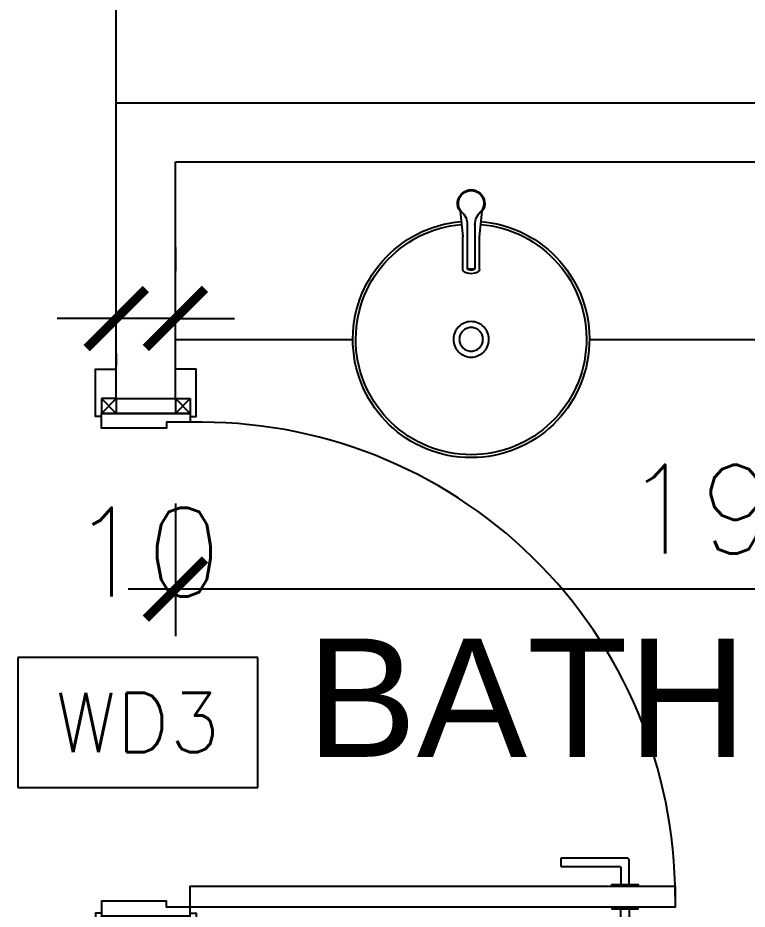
# Model space of a CAD drawing. Header units: centimetres. Extents: x -10658 to 14823, y -5448 to 3597.
# Drawn here: x -754.6 to -631.3, y 2098.7 to 2249.4 of the extents above; entities that cross this region are included whole.
import ezdxf
from ezdxf.xclip import XClip

# ---------------------------------------------------------------- set-up
doc = ezdxf.new("R2010")
doc.units = ezdxf.units.CM
doc.header["$LTSCALE"] = 100
doc.header["$MEASUREMENT"] = 0
doc.header["$XCLIPFRAME"] = 0
doc.header["$PDMODE"] = 35
for name, color, linetype in [('A0-01 FLOOR PLANS$0$BATH FIXTURES', 85, 'Continuous'), ('A0-01 FLOOR PLANS$0$COUNTERS', 85, 'Continuous'), ('A0-01 FLOOR PLANS$0$DIM IN', 1, 'Continuous'), ('A0-01 FLOOR PLANS$0$DOOR', 1, 'Continuous'), ('A0-01 FLOOR PLANS$0$FURNITURE', 111, 'Continuous'), ('A0-01 FLOOR PLANS$0$TEXT', 3, 'Continuous'), ('A0-01 FLOOR PLANS$0$TEXT-SCHED', 3, 'Continuous'), ('A0-01 FLOOR PLANS$0$WALL-01', 7, 'Continuous'), ('SOURROUNDING$0$KERBSTONE', 11, 'Continuous')]:
    doc.layers.add(name, color=color, linetype=linetype)
doc.styles.add('A0-01 FLOOR PLANS$0$22', font='romans.shx')
doc.styles.add('A0-01 FLOOR PLANS$0$A0-01 GROUND FLOOR PLAN - For Entry modification$0$ROMANS', font='romans')
doc.styles.add('A0-01 FLOOR PLANS$0$ART-PS-1', font='arial.ttf', dxfattribs={"height": 20})
doc.dimstyles.new('A0-01 FLOOR PLANS$0$100', dxfattribs={"dimtxt": 15, "dimasz": 10, "dimexe": 8, "dimexo": 12, "dimgap": 6, "dimtad": 1, "dimdec": 0, "dimzin": 0, "dimdsep": 46, "dimtxsty": 'A0-01 FLOOR PLANS$0$22', "dimblk": 'A0-01 FLOOR PLANS$0$_ARCHTICK', "dimcen": 30, "dimdle": 8, "dimclrd": 1, "dimclre": 1, "dimclrt": 2, "dimadec": 0, "dimazin": 0, "dimtfac": 1, "dimtdec": 0, "dimtmove": 2, "dimatfit": 3, "dimldrblk": 'A0-01 FLOOR PLANS$0$_OBLIQUE', "dimfxl": 100, "dimtolj": 1, "dimtzin": 0, "dimarcsym": 0})
doc.dimstyles.new('A0-01 FLOOR PLANS$0$A0-01 GROUND FLOOR PLAN - For Entry modification$0$text', dxfattribs={"dimtxt": 18, "dimasz": 10, "dimexe": 10, "dimexo": 10, "dimgap": -6, "dimtad": 1, "dimtih": 1, "dimtoh": 1, "dimdec": 0, "dimdsep": 46, "dimtxsty": 'A0-01 FLOOR PLANS$0$A0-01 GROUND FLOOR PLAN - For Entry modification$0$ROMANS', "dimblk1": 'A0-01 FLOOR PLANS$0$A0-01 GROUND FLOOR PLAN - For Entry modification$0$_ARCHTICK', "dimblk2": 'A0-01 FLOOR PLANS$0$A0-01 GROUND FLOOR PLAN - For Entry modification$0$_ARCHTICK', "dimsah": 1, "dimcen": 25, "dimdle": 10, "dimse1": 1, "dimse2": 1, "dimsd1": 1, "dimsd2": 1, "dimclrd": 1, "dimclre": 1, "dimclrt": 2, "dimadec": 0, "dimazin": 0, "dimtfac": 1, "dimtdec": 0, "dimtmove": 2, "dimatfit": 3, "dimldrblk": 'A0-01 FLOOR PLANS$0$A0-01 GROUND FLOOR PLAN - For Entry modification$0$_ARCHTICK', "dimfxl": 1, "dimtolj": 1, "dimtzin": 0, "dimarcsym": 0})

# ---------------------------------------------------------------- blocks, each defined once
blk = doc.blocks.new('SOURROUNDING')
at = {"layer": 'SOURROUNDING$0$KERBSTONE', "lineweight": 13}
h = blk.add_hatch(dxfattribs=at)
h.set_pattern_fill('AR-HBONE', color=252, scale=5, angle=90)
h.paths.add_polyline_path([(-175, 1001.39), (-180.24, 999.4), (-175, 1003.26), (-175, 1910.07), (-189.19, 1904.68), (-175, 1915.15), (-175, 1965.25), (-177.79, 1965.57), (-175, 1966.16), (-175, 2515.31), (-190.95, 2509.26), (-175, 2521.02), (-175, 2569.63), (-179.55, 2570.15), (-175, 2571.11), (-175, 2808), (-890, 2808), (-890, 3028), (-1810, 3028), (-1810, 2511.19), (-1925, 2511.19), (-1925, 1979.72), (-1810, 1979.72), (-1810, 775), (-3028, 775), (-3028, 650), (-2728, 650), (-2448, 650), (-2428, 650), (-1382.07, 650), (-1382.07, 25), (-1257.59, 25), (-1257.07, 25), (-857.07, 25), (-732.07, 25), (-732.07, 668), (-175, 668)])
h.paths.add_polyline_path([(-1685, 828), (-1685, 2129.72), (-1770, 2129.72), (-1770, 2361.19), (-1685, 2361.19), (-1685, 2748), (-1220, 2748), (-1220, 2683), (-890, 2683), (-300, 2683), (-300, 788), (-590, 788), (-590, 793), (-817, 793), (-817, 713), (-1286.12, 713), (-1287.5, 828)], flags=16)
h.paths.add_polyline_path([(-1798.23, 1621.66), (-1726.11, 1621.66), (-1726.11, 1641.16), (-1798.23, 1641.16)], flags=16)
h.paths.add_polyline_path([(-1563.97, 2964.65), (-999.2, 2964.65), (-999.2, 3018.34), (-1563.97, 3018.34)], flags=16)
blk = doc.blocks.new('A0-01 FLOOR PLANS$0$Fur_ArmChair_93x72_01')
for p, q in [((-8.87, 0), (9.06, 0.01)), ((-8.87, -3), (9.06, -2.99)), ((-32.72, -24.67), (-27.25, -13.09)), ((32.72, -24.66), (27.25, -13.08)), ((-28.95, -26.54), (-25.04, -13.64)), ((28.14, -26.54), (24.23, -13.64)), ((-24.16, -33), (23.35, -32.99)), ((-36, -73), (-36, -40.86)), ((-31, -90), (-31, -40.86)), ((31, -89.99), (31, -40.85)), ((36, -72.99), (36, -40.85)), ((-31, -73), (-36, -73)), ((31, -72.99), (36, -72.99)), ((28, -92.99), (-28, -93))]:
    blk.add_line(p, q)
for centre, radius, start, end in [((-8.97, -19.28), 19.28, 89.7223, 159.3789), ((8.97, -19.27), 19.28, 20.6212, 90.2777), ((-8.87, -20.59), 17.6, 89.3962, 156.7447), ((8.97, -19.25), 16.26, 20.1763, 90.3363), ((-31.77, -10.96), 5, 334.7019, 342.1666), ((31.77, -10.95), 5, 197.8334, 205.2981), ((98.01, -58.86), 135.21, 165.7449, 172.3494), ((-28.2, -26.8), 5, 154.7019, 165.7488), ((28.2, -26.8), 5, 14.2512, 25.2981), ((-98.01, -58.85), 135.22, 7.6506, 14.2512), ((-24.16, -28), 5, 163.0927, 269.9745), ((23.35, -27.99), 5, 270, 16.8584), ((-16, -40.86), 15, 141.4228, 180), ((15.57, -40.92), 15.43, 0.2537, 40.1308), ((-28, -90), 3, 180, 270), ((28, -89.99), 3, 270, 0)]:
    blk.add_arc(centre, radius, start, end)
blk = doc.blocks.new('A0-01 FLOOR PLANS$0$Bath_WashBasin_D-40_01')
for p, q in [((-1.4, -7.96), (-1.88, -3.63)), ((1.88, -3.63), (1.4, -7.96)), ((-0.65, -5.9), (-0.65, -13.37)), ((0.65, -5.9), (0.65, -13.37)), ((-1.4, -13.5), (-1.4, -7.96)), ((1.4, -13.5), (1.4, -7.96)), ((0.65, -13.37), (-0.65, -13.37))]:
    blk.add_line(p, q)
for radius in [3, 2]:
    blk.add_circle((0, -25.3), radius)
for centre, radius, start, end in [((0, -2.3), 2.3, 324.6388, 215.3612), ((0, -2.3), 2.15, 320.9725, 219.0275), ((-3.61, -5.89), 2.96, 359.8082, 49.0473), ((3.61, -5.89), 2.96, 130.9527, 180.1918), ((0, -25.3), 20, 94.8311, 85.1689), ((0, -25.3), 19.5, 94.7941, 85.2059), ((0, -12.55), 1.05, 231.7534, 308.2466)]:
    blk.add_arc(centre, radius, start, end)
blk.add_ellipse((0, -13.5), major_axis=(-1.4, 0), ratio=0.500001, start_param=6.283185, end_param=9.424778)
blk = doc.blocks.new('*D333')
at = {"layer": 'A0-01 FLOOR PLANS$0$TEXT-SCHED', "color": 1, "lineweight": -2, "transparency": 16777216}
for p, q in [((-816.06, 2104.21), (-856.63, 2104.21)), ((-856.63, 2104.21), (-856.63, 2082.21)), ((-816.06, 2082.21), (-816.06, 2104.21)), ((-856.63, 2082.21), (-816.06, 2082.21))]:
    blk.add_line(p, q, dxfattribs=at)
at = {"layer": 'Defpoints', "color": 0, "transparency": 16777216}
blk.add_point((-836.35, 2093.21), dxfattribs=at)
blk.add_point((-836.35, 2093.21), dxfattribs=at)
blk.add_point((-836.35, 2093.21), dxfattribs=at)
at = {"layer": 'A0-01 FLOOR PLANS$0$TEXT-SCHED', "color": 2, "transparency": 16777216, "insert": (-836.35, 2093.21), "char_height": 8, "width": 47.1429, "attachment_point": 5, "style": 'A0-01 FLOOR PLANS$0$A0-01 GROUND FLOOR PLAN - For Entry modification$0$ROMANS'}
blk.add_mtext('\\A1;{\\H1.25x;WD3}', dxfattribs=at)
blk = doc.blocks.new('A0-01 FLOOR PLANS$0$A0-01 GROUND FLOOR PLAN - For Entry modification$0$_ARCHTICK')
at = {"color": 0, "linetype": 'ByBlock', "const_width": 0.15}
blk.add_lwpolyline([(-0.5, -0.5), (0.5, 0.5)], dxfattribs=at)
blk = doc.blocks.new('A0-01 FLOOR PLANS$0$_ARCHTICK')
at = {"color": 0, "linetype": 'ByBlock', "const_width": 0.15}
blk.add_lwpolyline([(-0.5, -0.5), (0.5, 0.5)], dxfattribs=at)
blk = doc.blocks.new('*D371')
at = {"layer": 'A0-01 FLOOR PLANS$0$DIM IN', "color": 1, "lineweight": -2, "transparency": 16777216}
for p, q in [((-830, 2130.26), (-830, 2107.79)), ((-640, 2130.26), (-640, 2107.79)), ((-632, 2115.79), (-838, 2115.79))]:
    blk.add_line(p, q, dxfattribs=at)
at = {"layer": 'Defpoints', "color": 0, "transparency": 16777216}
for p in [(-830, 2142.26), (-640, 2142.26), (-830, 2115.79)]:
    blk.add_point(p, dxfattribs=at)
at = {"layer": 'A0-01 FLOOR PLANS$0$DIM IN', "color": 1, "lineweight": -2, "transparency": 16777216, "xscale": 10, "yscale": 10, "zscale": 10, "rotation": 180}
blk.add_blockref('A0-01 FLOOR PLANS$0$_ARCHTICK', (-830, 2115.79), dxfattribs=at)
at = {"layer": 'A0-01 FLOOR PLANS$0$DIM IN', "color": 1, "lineweight": -2, "transparency": 16777216, "xscale": 10, "yscale": 10, "zscale": 10}
blk.add_blockref('A0-01 FLOOR PLANS$0$_ARCHTICK', (-640, 2115.79), dxfattribs=at)
at = {"layer": 'A0-01 FLOOR PLANS$0$DIM IN', "color": 2, "transparency": 16777216, "insert": (-735, 2129.29), "char_height": 15, "attachment_point": 5, "style": 'A0-01 FLOOR PLANS$0$22'}
blk.add_mtext('\\A1;190', dxfattribs=at)
blk = doc.blocks.new('A0-01 FLOOR PLANS$0$_OBLIQUE')
at = {"color": 0, "linetype": 'ByBlock'}
blk.add_line((-0.5, -0.5), (0.5, 0.5), dxfattribs=at)
blk = doc.blocks.new('*D373')
at = {"layer": 'A0-01 FLOOR PLANS$0$DIM IN', "color": 1, "lineweight": -2, "transparency": 16777216}
for p, q in [((-840, 2184.41), (-840, 2230.56)), ((-430, 2184.41), (-430, 2230.56)), ((-422, 2222.56), (-848, 2222.56))]:
    blk.add_line(p, q, dxfattribs=at)
at = {"layer": 'Defpoints', "color": 0, "transparency": 16777216}
for p in [(-840, 2222.56), (-840, 2172.41), (-430, 2172.41)]:
    blk.add_point(p, dxfattribs=at)
at = {"layer": 'A0-01 FLOOR PLANS$0$DIM IN', "color": 1, "lineweight": -2, "transparency": 16777216, "xscale": 10, "yscale": 10, "zscale": 10, "rotation": 180}
blk.add_blockref('A0-01 FLOOR PLANS$0$_ARCHTICK', (-840, 2222.56), dxfattribs=at)
at = {"layer": 'A0-01 FLOOR PLANS$0$DIM IN', "color": 1, "lineweight": -2, "transparency": 16777216, "xscale": 10, "yscale": 10, "zscale": 10}
blk.add_blockref('A0-01 FLOOR PLANS$0$_ARCHTICK', (-430, 2222.56), dxfattribs=at)
at = {"layer": 'A0-01 FLOOR PLANS$0$DIM IN', "color": 2, "transparency": 16777216, "insert": (-635, 2236.06), "char_height": 15, "attachment_point": 5, "style": 'A0-01 FLOOR PLANS$0$22'}
blk.add_mtext('\\A1;410', dxfattribs=at)
blk = doc.blocks.new('*D374')
at = {"layer": 'A0-01 FLOOR PLANS$0$DIM IN', "color": 1, "lineweight": -2, "transparency": 16777216}
for p, q in [((-960, 2234.41), (-960, 2230.56)), ((-840, 2184.41), (-840, 2230.56)), ((-832, 2222.56), (-968, 2222.56))]:
    blk.add_line(p, q, dxfattribs=at)
at = {"layer": 'Defpoints', "color": 0, "transparency": 16777216}
for p in [(-960, 2222.56), (-960, 2222.41), (-840, 2172.41)]:
    blk.add_point(p, dxfattribs=at)
at = {"layer": 'A0-01 FLOOR PLANS$0$DIM IN', "color": 1, "lineweight": -2, "transparency": 16777216, "xscale": 10, "yscale": 10, "zscale": 10, "rotation": 180}
blk.add_blockref('A0-01 FLOOR PLANS$0$_ARCHTICK', (-960, 2222.56), dxfattribs=at)
at = {"layer": 'A0-01 FLOOR PLANS$0$DIM IN', "color": 1, "lineweight": -2, "transparency": 16777216, "xscale": 10, "yscale": 10, "zscale": 10}
blk.add_blockref('A0-01 FLOOR PLANS$0$_ARCHTICK', (-840, 2222.56), dxfattribs=at)
at = {"layer": 'A0-01 FLOOR PLANS$0$DIM IN', "color": 2, "transparency": 16777216, "insert": (-900, 2236.06), "char_height": 15, "attachment_point": 5, "style": 'A0-01 FLOOR PLANS$0$22'}
blk.add_mtext('\\A1;120', dxfattribs=at)
blk = doc.blocks.new('*D448')
at = {"layer": 'A0-01 FLOOR PLANS$0$DIM IN', "color": 1, "lineweight": -2, "transparency": 16777216}
for p, q in [((-830, 2173.53), (-830, 2169.53)), ((-840, 2161.53), (-850, 2161.53)), ((-830, 2161.53), (-840, 2161.53)), ((-830, 2161.53), (-820, 2161.53)), ((-840, 2155.6), (-840, 2153.53))]:
    blk.add_line(p, q, dxfattribs=at)
at = {"layer": 'Defpoints', "color": 0, "transparency": 16777216}
for p in [(-840, 2167.6), (-840, 2161.53), (-830, 2161.53)]:
    blk.add_point(p, dxfattribs=at)
at = {"layer": 'A0-01 FLOOR PLANS$0$DIM IN', "color": 1, "lineweight": -2, "transparency": 16777216, "xscale": 10, "yscale": 10, "zscale": 10}
blk.add_blockref('A0-01 FLOOR PLANS$0$_ARCHTICK', (-840, 2161.53), dxfattribs=at)
at = {"layer": 'A0-01 FLOOR PLANS$0$DIM IN', "color": 1, "lineweight": -2, "transparency": 16777216, "xscale": 10, "yscale": 10, "zscale": 10, "rotation": 180}
blk.add_blockref('A0-01 FLOOR PLANS$0$_ARCHTICK', (-830, 2161.53), dxfattribs=at)
at = {"layer": 'A0-01 FLOOR PLANS$0$DIM IN', "color": 2, "transparency": 16777216, "insert": (-835, 2122.03), "char_height": 15, "attachment_point": 5, "style": 'A0-01 FLOOR PLANS$0$22'}
blk.add_mtext('\\A1;10', dxfattribs=at)
blk = doc.blocks.new('A0-01 FLOOR PLANS$0$DOOR 25CM')
at = {"layer": 'A0-01 FLOOR PLANS$0$DOOR'}
blk.add_lwpolyline([(-4739.05, 1353.5), (-4735.05, 1353.5), (-4735.05, 1261.5), (-4739.05, 1261.5)], close=True, dxfattribs=at)
for points in [[(-4739.05, 1341.5), (-4739.35, 1341.5), (-4739.35, 1346.5), (-4739.05, 1346.5)], [(-4735.05, 1341.5), (-4734.75, 1341.5), (-4734.75, 1346.5), (-4735.05, 1346.5)]]:
    blk.add_lwpolyline(points, dxfattribs=at)
for points in [[(-4739.35, 1344.8), (-4743.85, 1344.8, 0.414214), (-4744.35, 1344.3), (-4744.35, 1332, 0.414214), (-4744.15, 1331.8), (-4742.95, 1331.8, 0.414214), (-4742.75, 1332), (-4742.75, 1343, -0.414214), (-4742.55, 1343.2), (-4739.35, 1343.2)], [(-4734.75, 1344.8), (-4730.26, 1344.8, -0.414214), (-4729.76, 1344.3), (-4729.76, 1332, -0.414214), (-4729.96, 1331.8), (-4731.16, 1331.8, -0.414214), (-4731.36, 1332), (-4731.36, 1343, 0.414214), (-4731.56, 1343.2), (-4734.75, 1343.2)]]:
    blk.add_lwpolyline(points, format="xyb", dxfattribs=at)
blk.add_arc((-4737.11, 1263.56), 89.94, 89.9604, 181.3128, dxfattribs=at)
blk = doc.blocks.new('A0-01 FLOOR PLANS$0$80-10')
at = {"layer": 'A0-01 FLOOR PLANS$0$DOOR', "linetype": 'Continuous'}
for p, q in [((9975.31, -4467.93), (9975.31, -4470.43)), ((10075.29, -4467.93), (10075.29, -4470.43)), ((9975.31, -4482.93), (9975.31, -4480.43)), ((9982.81, -4482.93), (9982.81, -4480.43)), ((10067.79, -4482.93), (10067.79, -4480.43)), ((10075.29, -4482.93), (10075.29, -4480.43))]:
    blk.add_line(p, q, dxfattribs=at)
at = {"layer": 'A0-01 FLOOR PLANS$0$DOOR'}
for p, q in [((9980.31, -4467.93), (9982.81, -4467.93)), ((9980.31, -4470.43), (9980.31, -4467.93)), ((9982.81, -4467.93), (9980.31, -4470.43)), ((9982.81, -4470.43), (9980.31, -4467.93)), ((10070.29, -4467.93), (10067.79, -4467.93)), ((10067.79, -4467.93), (10070.29, -4470.43)), ((10067.79, -4470.43), (10070.29, -4467.93)), ((10070.29, -4470.43), (10070.29, -4467.93)), ((9980.31, -4470.43), (9982.81, -4470.43)), ((10070.29, -4470.43), (10067.79, -4470.43)), ((9980.31, -4480.43), (9980.31, -4482.93)), ((9982.81, -4482.93), (9980.31, -4480.43)), ((9982.81, -4480.43), (9980.31, -4482.93)), ((9980.31, -4480.43), (9982.81, -4480.43)), ((10067.79, -4482.93), (10070.29, -4480.43)), ((10067.79, -4480.43), (10070.29, -4482.93)), ((10070.29, -4480.43), (10067.79, -4480.43)), ((10070.29, -4480.43), (10070.29, -4482.93)), ((9980.31, -4482.93), (9982.81, -4482.93)), ((10070.29, -4482.93), (10067.79, -4482.93))]:
    blk.add_line(p, q, dxfattribs=at)
for points in [[(9983.31, -4467.93), (9983.31, -4466.93), (9975.31, -4466.93), (9975.31, -4467.93)], [(10067.29, -4467.93), (10067.29, -4466.93), (10075.29, -4466.93), (10075.29, -4467.93)], [(9982.81, -4467.93), (9982.81, -4482.93)], [(9982.81, -4467.93), (9984.31, -4467.93), (9984.31, -4471.93), (9985.31, -4471.93), (9985.31, -4482.93), (9982.81, -4482.93), (9982.81, -4467.93)], [(10067.79, -4467.93), (10066.29, -4467.93), (10066.29, -4471.93), (10065.29, -4471.93), (10065.29, -4482.93), (10067.79, -4482.93), (10067.79, -4467.93)], [(10067.79, -4467.93), (10067.79, -4482.93)], [(9983.31, -4482.93), (9983.31, -4483.93), (9975.31, -4483.93), (9975.31, -4482.93)], [(10067.29, -4482.93), (10067.29, -4483.93), (10075.29, -4483.93), (10075.29, -4482.93)]]:
    blk.add_lwpolyline(points, dxfattribs=at)
at = {"layer": 'A0-01 FLOOR PLANS$0$DOOR', "linetype": 'Continuous', "xscale": -0.8912784107417012, "yscale": 0.8912784107417012, "zscale": 0.8912784107417012}
blk.add_blockref('A0-01 FLOOR PLANS$0$DOOR 25CM', (5764.06, -5592.28), dxfattribs=at)
blk = doc.blocks.new('A0-01 FLOOR PLANS')
at = {"layer": 'A0-01 FLOOR PLANS$0$COUNTERS'}
for p, q in [((-830, 2158), (-800, 2158)), ((-760, 2158), (-640, 2158))]:
    blk.add_line(p, q, dxfattribs=at)
at = {"layer": 'A0-01 FLOOR PLANS$0$WALL-01'}
for p, q in [((-840, 2198), (-430, 2198)), ((-840, 2147.98), (-840, 2198)), ((-830, 2188), (-640, 2188)), ((-830, 2147.98), (-830, 2188)), ((-840, 2147.98), (-830, 2147.98))]:
    blk.add_line(p, q, dxfattribs=at)
at = {"layer": 'A0-01 FLOOR PLANS$0$BATH FIXTURES', "xscale": -1}
blk.add_blockref('A0-01 FLOOR PLANS$0$Bath_WashBasin_D-40_01', (-780, 2183.3), dxfattribs=at)
at = {"layer": 'A0-01 FLOOR PLANS$0$DOOR', "xscale": -1, "rotation": 270}
blk.add_blockref('A0-01 FLOOR PLANS$0$80-10', (3640.43, -7922.31), dxfattribs=at)
at = {"layer": 'A0-01 FLOOR PLANS$0$FURNITURE', "xscale": -0.9999999999999958, "rotation": 217.7577013101007}
blk.add_blockref('A0-01 FLOOR PLANS$0$Fur_ArmChair_93x72_01', (-675.8, 2213.74), dxfattribs=at)
at = {"layer": 'A0-01 FLOOR PLANS$0$TEXT', "style": 'A0-01 FLOOR PLANS$0$ART-PS-1'}
blk.add_text('BATH', height=20, dxfattribs=at).set_placement((-807.82, 2087.41))
at = {"layer": 'A0-01 FLOOR PLANS$0$DIM IN'}
for base, p1, p2, picture, middle in [((-960, 2222.56), (-840, 2172.41), (-960, 2222.41), '*D374', (-900, 2236.06)), ((-840, 2222.56), (-430, 2172.41), (-840, 2172.41), '*D373', (-635, 2236.06)), ((-840, 2161.53), (-830, 2161.53), (-840, 2167.6), '*D448', (-835, 2122.03)), ((-830, 2115.79), (-640, 2142.26), (-830, 2142.26), '*D371', (-735, 2129.29))]:
    dim = blk.add_linear_dim(base=base, p1=p1, p2=p2, dimstyle='A0-01 FLOOR PLANS$0$100', override={"dimfxl": 0.075}, dxfattribs=at)
    dim.commit()
    dim.dimension.update_dxf_attribs({"geometry": picture, "text_midpoint": middle})
at = {"layer": 'A0-01 FLOOR PLANS$0$TEXT-SCHED'}
dim = blk.add_linear_dim(base=(-836.35, 2093.21), p1=(-836.35, 2093.21), p2=(-836.35, 2093.21), text='{\\H1.25x;WD3}', dimstyle='A0-01 FLOOR PLANS$0$A0-01 GROUND FLOOR PLAN - For Entry modification$0$text', override={"dimtxt": 8, "dimgap": -6, "dimclrt": 2}, dxfattribs=at)
dim.commit()
dim.dimension.update_dxf_attribs({"geometry": '*D333', "text_midpoint": (-836.35, 2093.21), "dimtype": 128})

msp = doc.modelspace()

# ---------------------------------------------------------------- block references
msp.add_blockref('SOURROUNDING', (0, 0))
ref = msp.add_blockref('A0-01 FLOOR PLANS', (102, 37))
XClip(ref).set_block_clipping_path([(-400, 2648), (-994, 2648), (-994, 2645), (-1320, 2645), (-1320, 2713), (-1789, 2713), (-1789, 789), (-994, 789), (-994, 754), (-694, 754), (-694, 749), (-400, 749)])

doc.saveas('drawing.dxf')
